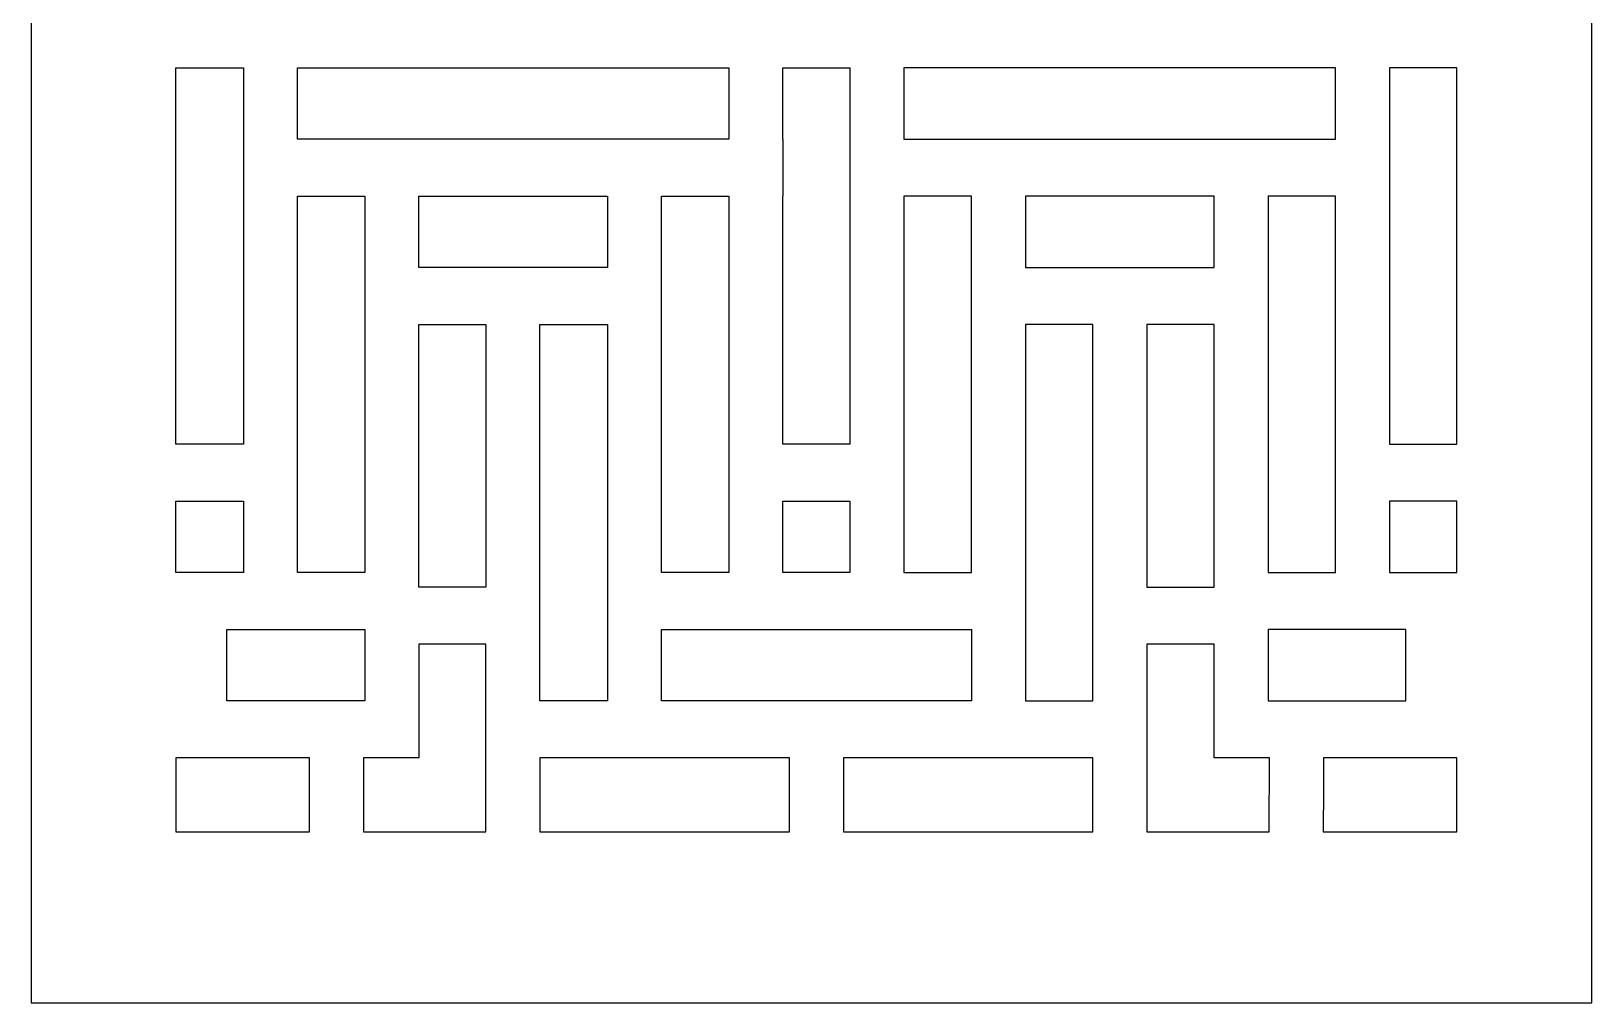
# Model space of a CAD drawing. Header units: centimetres. Extents: x -1.69 to 1.69, y -4.33 to 4.33.
# Drawn here: x -1.693 to 1.693, y -4.331 to -2.222 of the extents above; entities that cross this region are included whole.
import ezdxf

# ---------------------------------------------------------------- set-up
doc = ezdxf.new("R2010")
doc.units = ezdxf.units.CM
doc.header["$MEASUREMENT"] = 0
doc.layers.add('Layer 1', color=7, linetype='Continuous')

msp = doc.modelspace()

# ---------------------------------------------------------------- linework, layer by layer
at = {"layer": 'Layer 1', "color": 177}
for points, knots in [([(1.69337, 4.33143), (1.69337, 4.33143), (1.69337, 3.7996), (1.69337, 3.7996), (1.69337, 3.7996), (1.69337, 3.7996), (1.69337, 3.67584), (1.69337, 3.67584), (1.69337, 3.67584), (1.69337, 3.67584), (1.69337, 3.52115), (1.69337, 3.52115), (1.69337, 3.52115), (1.69337, 3.52115), (1.69337, 3.39739), (1.69337, 3.39739), (1.69337, 3.39739), (1.69337, 3.39739), (1.69337, 2.20749), (1.69337, 2.20749), (1.69337, 2.20749), (1.69337, 2.20749), (1.69337, 2.08373), (1.69337, 2.08373), (1.69337, 2.08373), (1.69337, 2.08373), (1.69337, 1.92904), (1.69337, 1.92904), (1.69337, 1.92904), (1.69337, 1.92904), (1.69337, 1.80528), (1.69337, 1.80528), (1.69337, 1.80528), (1.69337, 1.80528), (1.69337, -1.89948), (1.69337, -1.89948), (1.69337, -1.89948), (1.69337, -1.89948), (1.69337, -2.02324), (1.69337, -2.02324), (1.69337, -2.02324), (1.69337, -2.02324), (1.69337, -2.17793), (1.69337, -2.17793), (1.69337, -2.17793), (1.69337, -2.17793), (1.69337, -2.30169), (1.69337, -2.30169), (1.69337, -2.30169), (1.69337, -2.30169), (1.69337, -3.39738), (1.69337, -3.39738), (1.69337, -3.39738), (1.69337, -3.39738), (1.69337, -3.52114), (1.69337, -3.52114), (1.69337, -3.52114), (1.69337, -3.52114), (1.69337, -3.67583), (1.69337, -3.67583), (1.69337, -3.67583), (1.69337, -3.67583), (1.69337, -3.79959), (1.69337, -3.79959), (1.69337, -3.79959), (1.69337, -3.79959), (1.69337, -4.33143), (1.69337, -4.33143), (1.69337, -4.33143), (1.69337, -4.33143), (0.00154, -4.33143), (0.00154, -4.33143), (0.00154, -4.33143), (0.00154, -4.33143), (-0.00155, -4.33143), (-0.00155, -4.33143), (-0.00155, -4.33143), (-0.00155, -4.33143), (-1.69337, -4.33143), (-1.69337, -4.33143), (-1.69337, -4.33143), (-1.69337, -4.33143), (-1.69337, -3.79959), (-1.69337, -3.79959), (-1.69337, -3.79959), (-1.69337, -3.79959), (-1.69337, -3.67583), (-1.69337, -3.67583), (-1.69337, -3.67583), (-1.69337, -3.67583), (-1.69337, -3.52114), (-1.69337, -3.52114), (-1.69337, -3.52114), (-1.69337, -3.52114), (-1.69337, -3.39738), (-1.69337, -3.39738), (-1.69337, -3.39738), (-1.69337, -3.39738), (-1.69337, -2.30169), (-1.69337, -2.30169), (-1.69337, -2.30169), (-1.69337, -2.30169), (-1.69337, -2.17793), (-1.69337, -2.17793), (-1.69337, -2.17793), (-1.69337, -2.17793), (-1.69337, -2.02324), (-1.69337, -2.02324), (-1.69337, -2.02324), (-1.69337, -2.02324), (-1.69337, -1.89948), (-1.69337, -1.89948), (-1.69337, -1.89948), (-1.69337, -1.89948), (-1.69337, 1.80528), (-1.69337, 1.80528), (-1.69337, 1.80528), (-1.69337, 1.80528), (-1.69337, 1.92904), (-1.69337, 1.92904), (-1.69337, 1.92904), (-1.69337, 1.92904), (-1.69337, 2.08373), (-1.69337, 2.08373), (-1.69337, 2.08373), (-1.69337, 2.08373), (-1.69337, 2.20749), (-1.69337, 2.20749), (-1.69337, 2.20749), (-1.69337, 2.20749), (-1.69337, 3.39739), (-1.69337, 3.39739), (-1.69337, 3.39739), (-1.69337, 3.39739), (-1.69337, 3.52115), (-1.69337, 3.52115), (-1.69337, 3.52115), (-1.69337, 3.52115), (-1.69337, 3.67584), (-1.69337, 3.67584), (-1.69337, 3.67584), (-1.69337, 3.67584), (-1.69337, 3.7996), (-1.69337, 3.7996), (-1.69337, 3.7996), (-1.69337, 3.7996), (-1.69337, 4.33143), (-1.69337, 4.33143), (-1.69337, 4.33143), (-1.69337, 4.33143), (-0.00155, 4.33143), (-0.00155, 4.33143), (-0.00155, 4.33143), (-0.00155, 4.33143), (0.00154, 4.33143), (0.00154, 4.33143), (0.00154, 4.33143), (0.00154, 4.33143), (1.69337, 4.33143), (1.69337, 4.33143)], [0, 0, 0, 0, 0.0243902, 0.0243902, 0.0243902, 0.0243902, 0.0487805, 0.0487805, 0.0487805, 0.0487805, 0.0731707, 0.0731707, 0.0731707, 0.0731707, 0.097561, 0.097561, 0.097561, 0.097561, 0.1219512, 0.1219512, 0.1219512, 0.1219512, 0.1463415, 0.1463415, 0.1463415, 0.1463415, 0.1707317, 0.1707317, 0.1707317, 0.1707317, 0.195122, 0.195122, 0.195122, 0.195122, 0.2195122, 0.2195122, 0.2195122, 0.2195122, 0.2439024, 0.2439024, 0.2439024, 0.2439024, 0.2682927, 0.2682927, 0.2682927, 0.2682927, 0.2926829, 0.2926829, 0.2926829, 0.2926829, 0.3170732, 0.3170732, 0.3170732, 0.3170732, 0.3414634, 0.3414634, 0.3414634, 0.3414634, 0.3658537, 0.3658537, 0.3658537, 0.3658537, 0.3902439, 0.3902439, 0.3902439, 0.3902439, 0.4146341, 0.4146341, 0.4146341, 0.4146341, 0.4390244, 0.4390244, 0.4390244, 0.4390244, 0.4634146, 0.4634146, 0.4634146, 0.4634146, 0.4878049, 0.4878049, 0.4878049, 0.4878049, 0.5121951, 0.5121951, 0.5121951, 0.5121951, 0.5365854, 0.5365854, 0.5365854, 0.5365854, 0.5609756, 0.5609756, 0.5609756, 0.5609756, 0.5853659, 0.5853659, 0.5853659, 0.5853659, 0.6097561, 0.6097561, 0.6097561, 0.6097561, 0.6341463, 0.6341463, 0.6341463, 0.6341463, 0.6585366, 0.6585366, 0.6585366, 0.6585366, 0.6829268, 0.6829268, 0.6829268, 0.6829268, 0.7073171, 0.7073171, 0.7073171, 0.7073171, 0.7317073, 0.7317073, 0.7317073, 0.7317073, 0.7560976, 0.7560976, 0.7560976, 0.7560976, 0.7804878, 0.7804878, 0.7804878, 0.7804878, 0.804878, 0.804878, 0.804878, 0.804878, 0.8292683, 0.8292683, 0.8292683, 0.8292683, 0.8536585, 0.8536585, 0.8536585, 0.8536585, 0.8780488, 0.8780488, 0.8780488, 0.8780488, 0.902439, 0.902439, 0.902439, 0.902439, 0.9268293, 0.9268293, 0.9268293, 0.9268293, 0.9512195, 0.9512195, 0.9512195, 0.9512195, 1, 1, 1, 1]), ([(-1.37938, -2.30169), (-1.37938, -2.30169), (-1.37938, -3.11893), (-1.37938, -3.11893), (-1.37938, -3.11893), (-1.37938, -3.11893), (-1.23298, -3.11893), (-1.23298, -3.11893), (-1.23298, -3.11893), (-1.23298, -3.11893), (-1.23298, -2.30169), (-1.23298, -2.30169), (-1.23298, -2.30169), (-1.23298, -2.30169), (-1.37938, -2.30169), (-1.37938, -2.30169)], [0, 0, 0, 0, 0.2, 0.2, 0.2, 0.2, 0.4, 0.4, 0.4, 0.4, 0.6, 0.6, 0.6, 0.6, 1, 1, 1, 1]), ([(-1.1158, -2.30169), (-1.1158, -2.30169), (-1.1158, -2.45638), (-1.1158, -2.45638), (-1.1158, -2.45638), (-1.1158, -2.45638), (-0.17925, -2.45638), (-0.17925, -2.45638), (-0.17925, -2.45638), (-0.17925, -2.45638), (-0.17925, -2.30169), (-0.17925, -2.30169), (-0.17925, -2.30169), (-0.17925, -2.30169), (-0.58955, -2.30169), (-0.58955, -2.30169), (-0.58955, -2.30169), (-0.58955, -2.30169), (-0.70673, -2.30169), (-0.70673, -2.30169), (-0.70673, -2.30169), (-0.70673, -2.30169), (-1.1158, -2.30169), (-1.1158, -2.30169)], [0, 0, 0, 0, 0.1428571, 0.1428571, 0.1428571, 0.1428571, 0.2857143, 0.2857143, 0.2857143, 0.2857143, 0.4285714, 0.4285714, 0.4285714, 0.4285714, 0.5714286, 0.5714286, 0.5714286, 0.5714286, 0.7142857, 0.7142857, 0.7142857, 0.7142857, 1, 1, 1, 1]), ([(0.08326, -3.11893), (0.08326, -3.11893), (0.08326, -2.58014), (0.08326, -2.58014), (0.08326, -2.58014), (0.08326, -2.58014), (0.08295, -2.58014), (0.08295, -2.58014), (0.08295, -2.58014), (0.08295, -2.58014), (0.08295, -2.45638), (0.08295, -2.45638), (0.08295, -2.45638), (0.08295, -2.45638), (0.08326, -2.45638), (0.08326, -2.45638), (0.08326, -2.45638), (0.08326, -2.45638), (0.08326, -2.30169), (0.08326, -2.30169), (0.08326, -2.30169), (0.08326, -2.30169), (-0.06207, -2.30169), (-0.06207, -2.30169), (-0.06207, -2.30169), (-0.06207, -2.30169), (-0.06207, -2.45638), (-0.06207, -2.45638), (-0.06207, -2.45638), (-0.06207, -2.45638), (-0.06177, -2.45638), (-0.06177, -2.45638), (-0.06177, -2.45638), (-0.06177, -2.45638), (-0.06177, -2.58014), (-0.06177, -2.58014), (-0.06177, -2.58014), (-0.06177, -2.58014), (-0.06207, -2.58014), (-0.06207, -2.58014), (-0.06207, -2.58014), (-0.06207, -2.58014), (-0.06207, -3.11893), (-0.06207, -3.11893), (-0.06207, -3.11893), (-0.06207, -3.11893), (0.08326, -3.11893), (0.08326, -3.11893)], [0, 0, 0, 0, 0.0769231, 0.0769231, 0.0769231, 0.0769231, 0.1538462, 0.1538462, 0.1538462, 0.1538462, 0.2307692, 0.2307692, 0.2307692, 0.2307692, 0.3076923, 0.3076923, 0.3076923, 0.3076923, 0.3846154, 0.3846154, 0.3846154, 0.3846154, 0.4615385, 0.4615385, 0.4615385, 0.4615385, 0.5384615, 0.5384615, 0.5384615, 0.5384615, 0.6153846, 0.6153846, 0.6153846, 0.6153846, 0.6923077, 0.6923077, 0.6923077, 0.6923077, 0.7692308, 0.7692308, 0.7692308, 0.7692308, 0.8461538, 0.8461538, 0.8461538, 0.8461538, 1, 1, 1, 1]), ([(1.13698, -2.30169), (1.13698, -2.30169), (1.13698, -2.45638), (1.13698, -2.45638), (1.13698, -2.45638), (1.13698, -2.45638), (0.20044, -2.45638), (0.20044, -2.45638), (0.20044, -2.45638), (0.20044, -2.45638), (0.20044, -2.30169), (0.20044, -2.30169), (0.20044, -2.30169), (0.20044, -2.30169), (0.61073, -2.30169), (0.61073, -2.30169), (0.61073, -2.30169), (0.61073, -2.30169), (0.72792, -2.30169), (0.72792, -2.30169), (0.72792, -2.30169), (0.72792, -2.30169), (1.13698, -2.30169), (1.13698, -2.30169)], [0, 0, 0, 0, 0.1428571, 0.1428571, 0.1428571, 0.1428571, 0.2857143, 0.2857143, 0.2857143, 0.2857143, 0.4285714, 0.4285714, 0.4285714, 0.4285714, 0.5714286, 0.5714286, 0.5714286, 0.5714286, 0.7142857, 0.7142857, 0.7142857, 0.7142857, 1, 1, 1, 1]), ([(1.40057, -2.30169), (1.40057, -2.30169), (1.40057, -3.11893), (1.40057, -3.11893), (1.40057, -3.11893), (1.40057, -3.11893), (1.25417, -3.11893), (1.25417, -3.11893), (1.25417, -3.11893), (1.25417, -3.11893), (1.25417, -2.30169), (1.25417, -2.30169), (1.25417, -2.30169), (1.25417, -2.30169), (1.40057, -2.30169), (1.40057, -2.30169)], [0, 0, 0, 0, 0.2, 0.2, 0.2, 0.2, 0.4, 0.4, 0.4, 0.4, 0.6, 0.6, 0.6, 0.6, 1, 1, 1, 1]), ([(-1.1158, -2.58014), (-1.1158, -2.58014), (-1.1158, -3.39738), (-1.1158, -3.39738), (-1.1158, -3.39738), (-1.1158, -3.39738), (-0.96955, -3.39738), (-0.96955, -3.39738), (-0.96955, -3.39738), (-0.96955, -3.39738), (-0.96955, -2.58014), (-0.96955, -2.58014), (-0.96955, -2.58014), (-0.96955, -2.58014), (-1.1158, -2.58014), (-1.1158, -2.58014)], [0, 0, 0, 0, 0.2, 0.2, 0.2, 0.2, 0.4, 0.4, 0.4, 0.4, 0.6, 0.6, 0.6, 0.6, 1, 1, 1, 1]), ([(-0.85252, -2.58014), (-0.85252, -2.58014), (-0.85252, -2.73483), (-0.85252, -2.73483), (-0.85252, -2.73483), (-0.85252, -2.73483), (-0.44299, -2.73483), (-0.44299, -2.73483), (-0.44299, -2.73483), (-0.44299, -2.73483), (-0.44299, -2.58014), (-0.44299, -2.58014), (-0.44299, -2.58014), (-0.44299, -2.58014), (-0.85252, -2.58014), (-0.85252, -2.58014)], [0, 0, 0, 0, 0.2, 0.2, 0.2, 0.2, 0.4, 0.4, 0.4, 0.4, 0.6, 0.6, 0.6, 0.6, 1, 1, 1, 1]), ([(-0.32581, -2.58014), (-0.32581, -2.58014), (-0.32581, -3.39738), (-0.32581, -3.39738), (-0.32581, -3.39738), (-0.32581, -3.39738), (-0.17925, -3.39738), (-0.17925, -3.39738), (-0.17925, -3.39738), (-0.17925, -3.39738), (-0.17925, -2.58014), (-0.17925, -2.58014), (-0.17925, -2.58014), (-0.17925, -2.58014), (-0.32581, -2.58014), (-0.32581, -2.58014)], [0, 0, 0, 0, 0.2, 0.2, 0.2, 0.2, 0.4, 0.4, 0.4, 0.4, 0.6, 0.6, 0.6, 0.6, 1, 1, 1, 1]), ([(0.347, -2.58014), (0.347, -2.58014), (0.347, -3.39738), (0.347, -3.39738), (0.347, -3.39738), (0.347, -3.39738), (0.20044, -3.39738), (0.20044, -3.39738), (0.20044, -3.39738), (0.20044, -3.39738), (0.20044, -2.58014), (0.20044, -2.58014), (0.20044, -2.58014), (0.20044, -2.58014), (0.347, -2.58014), (0.347, -2.58014)], [0, 0, 0, 0, 0.2, 0.2, 0.2, 0.2, 0.4, 0.4, 0.4, 0.4, 0.6, 0.6, 0.6, 0.6, 1, 1, 1, 1]), ([(0.8737, -2.58014), (0.8737, -2.58014), (0.8737, -2.73483), (0.8737, -2.73483), (0.8737, -2.73483), (0.8737, -2.73483), (0.46418, -2.73483), (0.46418, -2.73483), (0.46418, -2.73483), (0.46418, -2.73483), (0.46418, -2.58014), (0.46418, -2.58014), (0.46418, -2.58014), (0.46418, -2.58014), (0.8737, -2.58014), (0.8737, -2.58014)], [0, 0, 0, 0, 0.2, 0.2, 0.2, 0.2, 0.4, 0.4, 0.4, 0.4, 0.6, 0.6, 0.6, 0.6, 1, 1, 1, 1]), ([(1.13698, -2.58014), (1.13698, -2.58014), (1.13698, -3.39738), (1.13698, -3.39738), (1.13698, -3.39738), (1.13698, -3.39738), (0.99073, -3.39738), (0.99073, -3.39738), (0.99073, -3.39738), (0.99073, -3.39738), (0.99073, -2.58014), (0.99073, -2.58014), (0.99073, -2.58014), (0.99073, -2.58014), (1.13698, -2.58014), (1.13698, -2.58014)], [0, 0, 0, 0, 0.2, 0.2, 0.2, 0.2, 0.4, 0.4, 0.4, 0.4, 0.6, 0.6, 0.6, 0.6, 1, 1, 1, 1]), ([(-0.70673, -2.85858), (-0.70673, -2.85858), (-0.85252, -2.85858), (-0.85252, -2.85858), (-0.85252, -2.85858), (-0.85252, -2.85858), (-0.85252, -3.42894), (-0.85252, -3.42894), (-0.85252, -3.42894), (-0.85252, -3.42894), (-0.70673, -3.42894), (-0.70673, -3.42894), (-0.70673, -3.42894), (-0.70673, -3.42894), (-0.70673, -2.85858), (-0.70673, -2.85858)], [0, 0, 0, 0, 0.2, 0.2, 0.2, 0.2, 0.4, 0.4, 0.4, 0.4, 0.6, 0.6, 0.6, 0.6, 1, 1, 1, 1]), ([(-0.58955, -3.67583), (-0.58955, -3.67583), (-0.44299, -3.67583), (-0.44299, -3.67583), (-0.44299, -3.67583), (-0.44299, -3.67583), (-0.44299, -3.61891), (-0.44299, -3.61891), (-0.44299, -3.61891), (-0.44299, -3.61891), (-0.44299, -3.52114), (-0.44299, -3.52114), (-0.44299, -3.52114), (-0.44299, -3.52114), (-0.44299, -3.39738), (-0.44299, -3.39738), (-0.44299, -3.39738), (-0.44299, -3.39738), (-0.44299, -2.85858), (-0.44299, -2.85858), (-0.44299, -2.85858), (-0.44299, -2.85858), (-0.58955, -2.85858), (-0.58955, -2.85858), (-0.58955, -2.85858), (-0.58955, -2.85858), (-0.58955, -3.67583), (-0.58955, -3.67583)], [0, 0, 0, 0, 0.125, 0.125, 0.125, 0.125, 0.25, 0.25, 0.25, 0.25, 0.375, 0.375, 0.375, 0.375, 0.5, 0.5, 0.5, 0.5, 0.625, 0.625, 0.625, 0.625, 0.75, 0.75, 0.75, 0.75, 1, 1, 1, 1]), ([(0.61073, -3.67583), (0.61073, -3.67583), (0.46418, -3.67583), (0.46418, -3.67583), (0.46418, -3.67583), (0.46418, -3.67583), (0.46418, -3.61891), (0.46418, -3.61891), (0.46418, -3.61891), (0.46418, -3.61891), (0.46418, -3.52114), (0.46418, -3.52114), (0.46418, -3.52114), (0.46418, -3.52114), (0.46418, -3.39738), (0.46418, -3.39738), (0.46418, -3.39738), (0.46418, -3.39738), (0.46418, -2.85858), (0.46418, -2.85858), (0.46418, -2.85858), (0.46418, -2.85858), (0.61073, -2.85858), (0.61073, -2.85858), (0.61073, -2.85858), (0.61073, -2.85858), (0.61073, -3.67583), (0.61073, -3.67583)], [0, 0, 0, 0, 0.125, 0.125, 0.125, 0.125, 0.25, 0.25, 0.25, 0.25, 0.375, 0.375, 0.375, 0.375, 0.5, 0.5, 0.5, 0.5, 0.625, 0.625, 0.625, 0.625, 0.75, 0.75, 0.75, 0.75, 1, 1, 1, 1]), ([(0.72792, -2.85858), (0.72792, -2.85858), (0.8737, -2.85858), (0.8737, -2.85858), (0.8737, -2.85858), (0.8737, -2.85858), (0.8737, -3.42894), (0.8737, -3.42894), (0.8737, -3.42894), (0.8737, -3.42894), (0.72792, -3.42894), (0.72792, -3.42894), (0.72792, -3.42894), (0.72792, -3.42894), (0.72792, -2.85858), (0.72792, -2.85858)], [0, 0, 0, 0, 0.2, 0.2, 0.2, 0.2, 0.4, 0.4, 0.4, 0.4, 0.6, 0.6, 0.6, 0.6, 1, 1, 1, 1]), ([(-1.23298, -3.39738), (-1.23298, -3.39738), (-1.23298, -3.24269), (-1.23298, -3.24269), (-1.23298, -3.24269), (-1.23298, -3.24269), (-1.37938, -3.24269), (-1.37938, -3.24269), (-1.37938, -3.24269), (-1.37938, -3.24269), (-1.37938, -3.39738), (-1.37938, -3.39738), (-1.37938, -3.39738), (-1.37938, -3.39738), (-1.23298, -3.39738), (-1.23298, -3.39738)], [0, 0, 0, 0, 0.2, 0.2, 0.2, 0.2, 0.4, 0.4, 0.4, 0.4, 0.6, 0.6, 0.6, 0.6, 1, 1, 1, 1]), ([(0.08326, -3.39738), (0.08326, -3.39738), (0.08326, -3.24269), (0.08326, -3.24269), (0.08326, -3.24269), (0.08326, -3.24269), (-0.06207, -3.24269), (-0.06207, -3.24269), (-0.06207, -3.24269), (-0.06207, -3.24269), (-0.06207, -3.39738), (-0.06207, -3.39738), (-0.06207, -3.39738), (-0.06207, -3.39738), (0.08326, -3.39738), (0.08326, -3.39738)], [0, 0, 0, 0, 0.2, 0.2, 0.2, 0.2, 0.4, 0.4, 0.4, 0.4, 0.6, 0.6, 0.6, 0.6, 1, 1, 1, 1]), ([(1.25417, -3.39738), (1.25417, -3.39738), (1.25417, -3.24269), (1.25417, -3.24269), (1.25417, -3.24269), (1.25417, -3.24269), (1.40057, -3.24269), (1.40057, -3.24269), (1.40057, -3.24269), (1.40057, -3.24269), (1.40057, -3.39738), (1.40057, -3.39738), (1.40057, -3.39738), (1.40057, -3.39738), (1.25417, -3.39738), (1.25417, -3.39738)], [0, 0, 0, 0, 0.2, 0.2, 0.2, 0.2, 0.4, 0.4, 0.4, 0.4, 0.6, 0.6, 0.6, 0.6, 1, 1, 1, 1]), ([(-1.1158, -3.52114), (-1.1158, -3.52114), (-1.23298, -3.52114), (-1.23298, -3.52114), (-1.23298, -3.52114), (-1.23298, -3.52114), (-1.26878, -3.52114), (-1.26878, -3.52114), (-1.26878, -3.52114), (-1.26878, -3.52114), (-1.26878, -3.67583), (-1.26878, -3.67583), (-1.26878, -3.67583), (-1.26878, -3.67583), (-0.96955, -3.67583), (-0.96955, -3.67583), (-0.96955, -3.67583), (-0.96955, -3.67583), (-0.96955, -3.52114), (-0.96955, -3.52114), (-0.96955, -3.52114), (-0.96955, -3.52114), (-1.1158, -3.52114), (-1.1158, -3.52114)], [0, 0, 0, 0, 0.1428571, 0.1428571, 0.1428571, 0.1428571, 0.2857143, 0.2857143, 0.2857143, 0.2857143, 0.4285714, 0.4285714, 0.4285714, 0.4285714, 0.5714286, 0.5714286, 0.5714286, 0.5714286, 0.7142857, 0.7142857, 0.7142857, 0.7142857, 1, 1, 1, 1]), ([(0.347, -3.67583), (0.347, -3.67583), (0.347, -3.52114), (0.347, -3.52114), (0.347, -3.52114), (0.347, -3.52114), (-0.32581, -3.52114), (-0.32581, -3.52114), (-0.32581, -3.52114), (-0.32581, -3.52114), (-0.32581, -3.67583), (-0.32581, -3.67583), (-0.32581, -3.67583), (-0.32581, -3.67583), (0.347, -3.67583), (0.347, -3.67583)], [0, 0, 0, 0, 0.2, 0.2, 0.2, 0.2, 0.4, 0.4, 0.4, 0.4, 0.6, 0.6, 0.6, 0.6, 1, 1, 1, 1]), ([(1.13698, -3.52114), (1.13698, -3.52114), (1.25417, -3.52114), (1.25417, -3.52114), (1.25417, -3.52114), (1.25417, -3.52114), (1.28996, -3.52114), (1.28996, -3.52114), (1.28996, -3.52114), (1.28996, -3.52114), (1.28996, -3.67583), (1.28996, -3.67583), (1.28996, -3.67583), (1.28996, -3.67583), (0.99073, -3.67583), (0.99073, -3.67583), (0.99073, -3.67583), (0.99073, -3.67583), (0.99073, -3.52114), (0.99073, -3.52114), (0.99073, -3.52114), (0.99073, -3.52114), (1.13698, -3.52114), (1.13698, -3.52114)], [0, 0, 0, 0, 0.1428571, 0.1428571, 0.1428571, 0.1428571, 0.2857143, 0.2857143, 0.2857143, 0.2857143, 0.4285714, 0.4285714, 0.4285714, 0.4285714, 0.5714286, 0.5714286, 0.5714286, 0.5714286, 0.7142857, 0.7142857, 0.7142857, 0.7142857, 1, 1, 1, 1]), ([(-0.70673, -3.92876), (-0.70673, -3.92876), (-0.70673, -3.96031), (-0.70673, -3.96031), (-0.70673, -3.96031), (-0.70673, -3.96031), (-0.97245, -3.96031), (-0.97245, -3.96031), (-0.97245, -3.96031), (-0.97245, -3.96031), (-0.97245, -3.79959), (-0.97245, -3.79959), (-0.97245, -3.79959), (-0.97245, -3.79959), (-0.96955, -3.79959), (-0.96955, -3.79959), (-0.96955, -3.79959), (-0.96955, -3.79959), (-0.85252, -3.79959), (-0.85252, -3.79959), (-0.85252, -3.79959), (-0.85252, -3.79959), (-0.85252, -3.67583), (-0.85252, -3.67583), (-0.85252, -3.67583), (-0.85252, -3.67583), (-0.85252, -3.5527), (-0.85252, -3.5527), (-0.85252, -3.5527), (-0.85252, -3.5527), (-0.70673, -3.5527), (-0.70673, -3.5527), (-0.70673, -3.5527), (-0.70673, -3.5527), (-0.70673, -3.67583), (-0.70673, -3.67583), (-0.70673, -3.67583), (-0.70673, -3.67583), (-0.70673, -3.79959), (-0.70673, -3.79959), (-0.70673, -3.79959), (-0.70673, -3.79959), (-0.70673, -3.88188), (-0.70673, -3.88188), (-0.70673, -3.88188), (-0.70673, -3.88188), (-0.70673, -3.92876), (-0.70673, -3.92876)], [0, 0, 0, 0, 0.0769231, 0.0769231, 0.0769231, 0.0769231, 0.1538462, 0.1538462, 0.1538462, 0.1538462, 0.2307692, 0.2307692, 0.2307692, 0.2307692, 0.3076923, 0.3076923, 0.3076923, 0.3076923, 0.3846154, 0.3846154, 0.3846154, 0.3846154, 0.4615385, 0.4615385, 0.4615385, 0.4615385, 0.5384615, 0.5384615, 0.5384615, 0.5384615, 0.6153846, 0.6153846, 0.6153846, 0.6153846, 0.6923077, 0.6923077, 0.6923077, 0.6923077, 0.7692308, 0.7692308, 0.7692308, 0.7692308, 0.8461538, 0.8461538, 0.8461538, 0.8461538, 1, 1, 1, 1]), ([(0.72792, -3.96031), (0.72792, -3.96031), (0.72792, -3.79959), (0.72792, -3.79959), (0.72792, -3.79959), (0.72792, -3.79959), (0.72792, -3.67583), (0.72792, -3.67583), (0.72792, -3.67583), (0.72792, -3.67583), (0.72792, -3.5527), (0.72792, -3.5527), (0.72792, -3.5527), (0.72792, -3.5527), (0.8737, -3.5527), (0.8737, -3.5527), (0.8737, -3.5527), (0.8737, -3.5527), (0.8737, -3.67583), (0.8737, -3.67583), (0.8737, -3.67583), (0.8737, -3.67583), (0.8737, -3.79959), (0.8737, -3.79959), (0.8737, -3.79959), (0.8737, -3.79959), (0.99073, -3.79959), (0.99073, -3.79959), (0.99073, -3.79959), (0.99073, -3.79959), (0.99364, -3.79959), (0.99364, -3.79959), (0.99364, -3.79959), (0.99364, -3.79959), (0.99349, -3.96031), (0.99349, -3.96031), (0.99349, -3.96031), (0.99349, -3.96031), (0.72792, -3.96031), (0.72792, -3.96031)], [0, 0, 0, 0, 0.0909091, 0.0909091, 0.0909091, 0.0909091, 0.1818182, 0.1818182, 0.1818182, 0.1818182, 0.2727273, 0.2727273, 0.2727273, 0.2727273, 0.3636364, 0.3636364, 0.3636364, 0.3636364, 0.4545455, 0.4545455, 0.4545455, 0.4545455, 0.5454545, 0.5454545, 0.5454545, 0.5454545, 0.6363636, 0.6363636, 0.6363636, 0.6363636, 0.7272727, 0.7272727, 0.7272727, 0.7272727, 0.8181818, 0.8181818, 0.8181818, 0.8181818, 1, 1, 1, 1]), ([(-1.08964, -3.96031), (-1.08964, -3.96031), (-1.37938, -3.96031), (-1.37938, -3.96031), (-1.37938, -3.96031), (-1.37938, -3.96031), (-1.37938, -3.79959), (-1.37938, -3.79959), (-1.37938, -3.79959), (-1.37938, -3.79959), (-1.08964, -3.79959), (-1.08964, -3.79959), (-1.08964, -3.79959), (-1.08964, -3.79959), (-1.08964, -3.96031), (-1.08964, -3.96031)], [0, 0, 0, 0, 0.2, 0.2, 0.2, 0.2, 0.4, 0.4, 0.4, 0.4, 0.6, 0.6, 0.6, 0.6, 1, 1, 1, 1]), ([(-0.58955, -3.96031), (-0.58955, -3.96031), (-0.58955, -3.92876), (-0.58955, -3.92876), (-0.58955, -3.92876), (-0.58955, -3.92876), (-0.58955, -3.88188), (-0.58955, -3.88188), (-0.58955, -3.88188), (-0.58955, -3.88188), (-0.58955, -3.79959), (-0.58955, -3.79959), (-0.58955, -3.79959), (-0.58955, -3.79959), (-0.31862, -3.79959), (-0.31862, -3.79959), (-0.31862, -3.79959), (-0.31862, -3.79959), (-0.04754, -3.79959), (-0.04754, -3.79959), (-0.04754, -3.79959), (-0.04754, -3.79959), (-0.04754, -3.96031), (-0.04754, -3.96031), (-0.04754, -3.96031), (-0.04754, -3.96031), (-0.58955, -3.96031), (-0.58955, -3.96031)], [0, 0, 0, 0, 0.125, 0.125, 0.125, 0.125, 0.25, 0.25, 0.25, 0.25, 0.375, 0.375, 0.375, 0.375, 0.5, 0.5, 0.5, 0.5, 0.625, 0.625, 0.625, 0.625, 0.75, 0.75, 0.75, 0.75, 1, 1, 1, 1]), ([(0.61073, -3.96031), (0.61073, -3.96031), (0.06964, -3.96031), (0.06964, -3.96031), (0.06964, -3.96031), (0.06964, -3.96031), (0.06964, -3.79959), (0.06964, -3.79959), (0.06964, -3.79959), (0.06964, -3.79959), (0.61073, -3.79959), (0.61073, -3.79959), (0.61073, -3.79959), (0.61073, -3.79959), (0.61073, -3.96031), (0.61073, -3.96031)], [0, 0, 0, 0, 0.2, 0.2, 0.2, 0.2, 0.4, 0.4, 0.4, 0.4, 0.6, 0.6, 0.6, 0.6, 1, 1, 1, 1]), ([(1.11052, -3.96031), (1.11052, -3.96031), (1.11052, -3.91313), (1.11052, -3.91313), (1.11052, -3.91313), (1.11052, -3.91313), (1.11082, -3.91313), (1.11082, -3.91313), (1.11082, -3.91313), (1.11082, -3.91313), (1.11082, -3.79959), (1.11082, -3.79959), (1.11082, -3.79959), (1.11082, -3.79959), (1.40057, -3.79959), (1.40057, -3.79959), (1.40057, -3.79959), (1.40057, -3.79959), (1.40057, -3.96031), (1.40057, -3.96031), (1.40057, -3.96031), (1.40057, -3.96031), (1.11052, -3.96031), (1.11052, -3.96031)], [0, 0, 0, 0, 0.1428571, 0.1428571, 0.1428571, 0.1428571, 0.2857143, 0.2857143, 0.2857143, 0.2857143, 0.4285714, 0.4285714, 0.4285714, 0.4285714, 0.5714286, 0.5714286, 0.5714286, 0.5714286, 0.7142857, 0.7142857, 0.7142857, 0.7142857, 1, 1, 1, 1])]:
    msp.add_open_spline(points, degree=3, knots=knots, dxfattribs=at)

doc.saveas('drawing.dxf')
